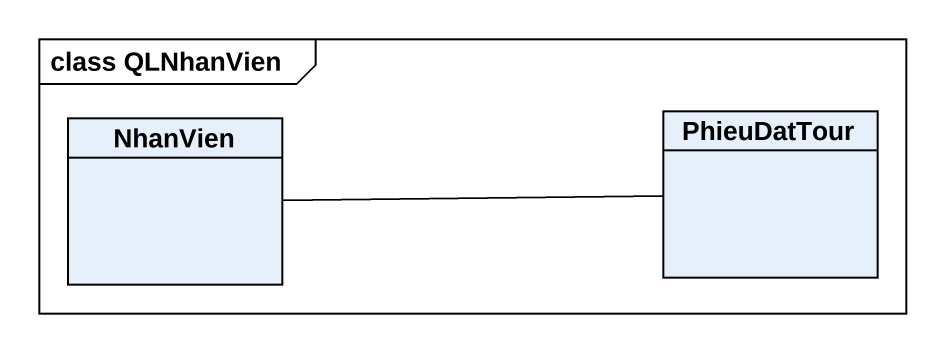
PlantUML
@startuml
mainframe class QLNhanVien
hide circle
hide empty members
class NhanVien
class PhieuDatTour
NhanVien -right- PhieuDatTour
@enduml
